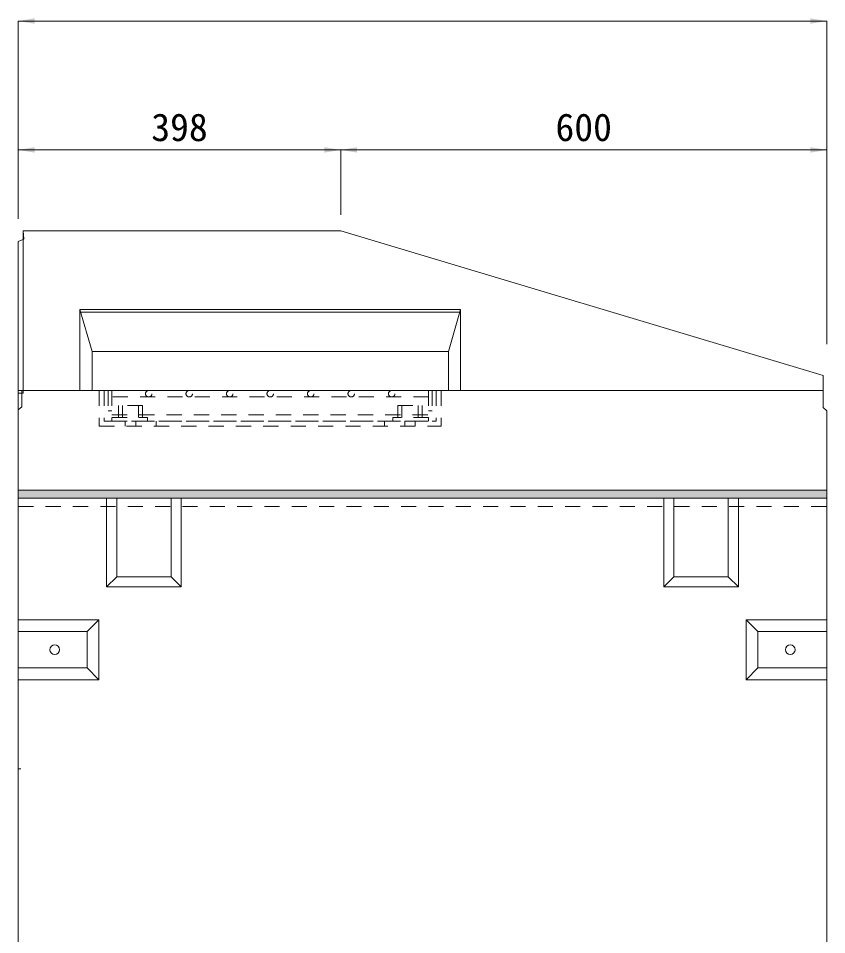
# Model space of a CAD drawing. Units: millimetres at full size. Extents: x 0 to 26200, y 7460 to 13400.
# Drawn here: x 20015 to 21013, y 10870 to 12001 of the extents above; entities that cross this region are included whole.
import ezdxf
from ezdxf.enums import TextEntityAlignment as Align

# ---------------------------------------------------------------- set-up
doc = ezdxf.new("R2010")
doc.units = ezdxf.units.MM
doc.header["$LTSCALE"] = 25
doc.linetypes.add('USER1', pattern=[1.35, 0.75, -0.6])
for name, color, linetype, lineweight in [('インサート', 3, 'Continuous', 20), ('側溝・本体', 7, 'Continuous', 9), ('寸法線', 7, 'Continuous', 9), ('本体', 2, 'Continuous', 20), ('ｸﾞﾚｰﾁﾝｸﾞ', 7, 'USER1', 5)]:
    doc.layers.add(name, color=color, linetype=linetype, lineweight=lineweight)
doc.layers.add('ハッチング_モルタル', color=30, linetype='Continuous')
doc.styles.add('ＭＳ ゴシック', font='')
doc.styles.get('ＭＳ ゴシック').set_extended_font_data('MS Gothic')

# ---------------------------------------------------------------- blocks, each defined once
blk = doc.blocks.new('filled_arrow')
at = {"color": 0, "linetype": 'Continuous', "lineweight": -2}
blk.add_solid([(7.5, 1.25), (0, 0), (7.5, -1.25)], dxfattribs=at)

msp = doc.modelspace()

# ---------------------------------------------------------------- hatches: boundary and pattern name
at = {"layer": 'ハッチング_モルタル'}
msp.add_hatch(color=256, dxfattribs=at).paths.add_polyline_path([(20014.96, 11418.28), (20014.96, 11408.28), (21012.96, 11408.28), (21012.96, 11418.28)])

# ---------------------------------------------------------------- linework, layer by layer
at = {"layer": 'インサート'}
for centre in [(20059.96, 11221.28), (20967.96, 11221.28)]:
    msp.add_circle(centre, 6, dxfattribs=at)
at = {"layer": '側溝・本体'}
for p, q in [((20090.95, 11641.18), (20560.96, 11641.18)), ((20105.95, 11589.28), (20090.95, 11641.18)), ((20090.95, 11641.18), (20090.95, 11541.25)), ((20545.96, 11589.28), (20560.96, 11641.18)), ((20560.96, 11641.18), (20560.96, 11541.25)), ((20091.82, 11638.18), (20560.09, 11638.18)), ((20105.95, 11589.28), (20545.96, 11589.28)), ((20105.95, 11589.28), (20105.95, 11541.25)), ((20545.96, 11589.28), (20545.96, 11541.25))]:
    msp.add_line(p, q, dxfattribs=at)
at = {"layer": '寸法線'}
for p, q in [((20014.96, 11997.39), (21012.96, 11997.39)), ((20014.96, 11753.28), (20014.96, 11997.39)), ((21012.96, 11715.96), (21012.96, 11997.39)), ((20014.96, 11838.28), (20412.96, 11838.28)), ((20014.96, 11753.28), (20014.96, 11838.28)), ((20412.96, 11758.28), (20412.96, 11838.28)), ((20412.96, 11838.28), (21012.96, 11838.28)), ((20412.96, 11758.28), (20412.96, 11838.28)), ((21012.96, 11598.28), (21012.96, 11838.28))]:
    msp.add_line(p, q, dxfattribs=at)
at = {"layer": '本体'}
for p, q in [((20020.96, 11738.28), (20412.96, 11738.28)), ((20020.96, 11738.28), (20020.96, 11727.85)), ((21008.46, 11559.63), (20412.96, 11738.28)), ((20014.96, 11725.28), (20014.96, 9958.28)), ((21008.46, 11520.28), (21008.46, 11559.63)), ((20014.96, 11541.28), (21008.46, 11541.28)), ((20019.46, 11541.28), (20019.46, 11521.28)), ((20020.96, 11538.08), (20014.96, 11538.08)), ((20019.46, 11521.28), (20014.96, 11517.28)), ((21008.46, 11520.28), (21012.96, 11516.28)), ((21012.96, 11516.28), (21012.96, 9958.28)), ((20014.96, 11418.28), (21012.96, 11418.28))]:
    msp.add_line(p, q, dxfattribs=at)
at = {"layer": '本体', "lineweight": 9}
for p, q in [((20020.96, 11738.28), (20021.96, 11728.28)), ((20021.96, 11728.28), (20014.96, 11725.28)), ((20020.96, 11727.85), (20020.96, 11538.08)), ((20014.96, 11418.28), (21012.96, 11418.28)), ((20014.96, 11408.28), (21012.96, 11408.28)), ((20123.96, 11408.28), (20123.96, 11298.78)), ((20136.46, 11408.28), (20136.46, 11311.28)), ((20203.46, 11408.28), (20203.46, 11311.28)), ((20215.96, 11408.28), (20215.96, 11298.78)), ((20811.96, 11408.28), (20811.96, 11298.78)), ((20824.46, 11408.28), (20824.46, 11311.28)), ((20891.46, 11408.28), (20891.46, 11311.28)), ((20903.96, 11408.28), (20903.96, 11298.78)), ((20136.46, 11311.28), (20123.96, 11298.78)), ((20136.46, 11311.28), (20203.46, 11311.28)), ((20203.46, 11311.28), (20215.96, 11298.78)), ((20824.46, 11311.28), (20811.96, 11298.78)), ((20824.46, 11311.28), (20891.46, 11311.28)), ((20891.46, 11311.28), (20903.96, 11298.78)), ((20123.96, 11298.78), (20215.96, 11298.78)), ((20811.96, 11298.78), (20903.96, 11298.78)), ((20014.96, 11258.28), (20114.46, 11258.28)), ((20099.96, 11243.78), (20114.46, 11258.28)), ((20114.46, 11258.28), (20114.46, 11184.28)), ((20913.46, 11258.28), (21012.96, 11258.28)), ((20913.46, 11258.28), (20913.46, 11184.28)), ((20913.46, 11258.28), (20927.96, 11243.78)), ((20014.96, 11243.78), (20099.96, 11243.78)), ((20099.96, 11243.78), (20099.96, 11198.78)), ((20927.96, 11243.78), (21012.96, 11243.78)), ((20927.96, 11243.78), (20927.96, 11198.78)), ((20014.96, 11198.78), (20099.96, 11198.78)), ((20099.96, 11198.78), (20114.46, 11184.28)), ((20927.96, 11198.78), (20913.46, 11184.28)), ((20927.96, 11198.78), (21012.96, 11198.78)), ((20014.96, 11184.28), (20114.46, 11184.28)), ((20913.46, 11184.28), (21012.96, 11184.28))]:
    msp.add_line(p, q, dxfattribs=at)
at = {"layer": '本体', "linetype": 'USER1', "lineweight": 9}
msp.add_line((20014.96, 11398.28), (21012.96, 11398.28), dxfattribs=at)
at = {"layer": '本体', "linetype": 'USER1', "lineweight": 5}
msp.add_line((20014.96, 11074.28), (20017.95, 11074.28), dxfattribs=at)
at = {"layer": 'ｸﾞﾚｰﾁﾝｸﾞ'}
for p, q in [((20114.95, 11541.27), (20114.95, 11497.27)), ((20114.95, 11541.27), (20536.95, 11541.27)), ((20120.95, 11541.27), (20120.95, 11503.27)), ((20125.95, 11541.27), (20125.95, 11516.27)), ((20525.95, 11541.27), (20125.95, 11541.27)), ((20130.45, 11541.27), (20130.45, 11503.27)), ((20521.45, 11541.27), (20521.45, 11503.27)), ((20525.95, 11541.27), (20525.95, 11516.27)), ((20530.95, 11541.27), (20530.95, 11503.27)), ((20536.95, 11541.27), (20536.95, 11497.27)), ((20521.45, 11533.27), (20130.45, 11533.27)), ((20130.45, 11516.27), (20125.95, 11516.27)), ((20168.45, 11522.77), (20138.45, 11522.77)), ((20138.45, 11522.77), (20138.45, 11507.77)), ((20143.45, 11522.77), (20143.45, 11507.77)), ((20163.45, 11522.77), (20163.45, 11507.77)), ((20168.45, 11522.77), (20168.45, 11507.77)), ((20483.45, 11522.77), (20483.45, 11507.77)), ((20483.45, 11522.77), (20513.45, 11522.77)), ((20488.45, 11522.77), (20488.45, 11507.77)), ((20508.45, 11522.77), (20508.45, 11507.77)), ((20513.45, 11522.77), (20513.45, 11507.77)), ((20525.95, 11516.27), (20521.45, 11516.27)), ((20130.45, 11511.27), (20521.45, 11511.27)), ((20130.45, 11507.77), (20174.45, 11507.77)), ((20174.45, 11507.77), (20174.45, 11503.27)), ((20521.45, 11507.77), (20477.45, 11507.77)), ((20477.45, 11507.77), (20477.45, 11503.27)), ((20521.45, 11503.27), (20521.45, 11507.77)), ((20114.95, 11497.27), (20536.95, 11497.27)), ((20120.95, 11503.27), (20530.95, 11503.27)), ((20130.45, 11503.27), (20521.45, 11503.27)), ((20146.95, 11497.27), (20146.95, 11503.27)), ((20159.95, 11497.27), (20159.95, 11503.27)), ((20184.95, 11503.27), (20184.95, 11497.27)), ((20466.95, 11503.27), (20466.95, 11497.27)), ((20514.45, 11503.27), (20484.45, 11503.27)), ((20491.95, 11497.27), (20491.95, 11503.27)), ((20504.95, 11497.27), (20504.95, 11503.27))]:
    msp.add_line(p, q, dxfattribs=at)
at = {"layer": 'ｸﾞﾚｰﾁﾝｸﾞ', "lineweight": 9}
for centre in [(20175.95, 11537.27), (20225.95, 11537.27), (20275.95, 11537.27), (20325.95, 11537.27), (20375.95, 11537.27), (20425.95, 11537.27), (20475.95, 11537.27)]:
    msp.add_circle(centre, 4, dxfattribs=at)

# ---------------------------------------------------------------- block references
at = {"layer": '寸法線', "xscale": 2.67, "yscale": 2.67}
for p in [(20014.96, 11997.39), (20014.96, 11838.28), (20412.96, 11838.28)]:
    msp.add_blockref('filled_arrow', p, dxfattribs=at)
at = {"layer": '寸法線', "xscale": 2.67, "yscale": 2.67, "rotation": 180}
for p in [(21012.96, 11997.39), (20412.96, 11838.28), (21012.96, 11838.28)]:
    msp.add_blockref('filled_arrow', p, dxfattribs=at)

# ---------------------------------------------------------------- texts
at = {"layer": '寸法線', "style": 'ＭＳ ゴシック'}
for s, p in [('398', (20213.96, 11866.28)), ('600', (20712.96, 11866.28))]:
    msp.add_text(s, height=34.18, dxfattribs=at).set_placement(p, align=Align.MIDDLE_CENTER)

doc.saveas('drawing.dxf')
